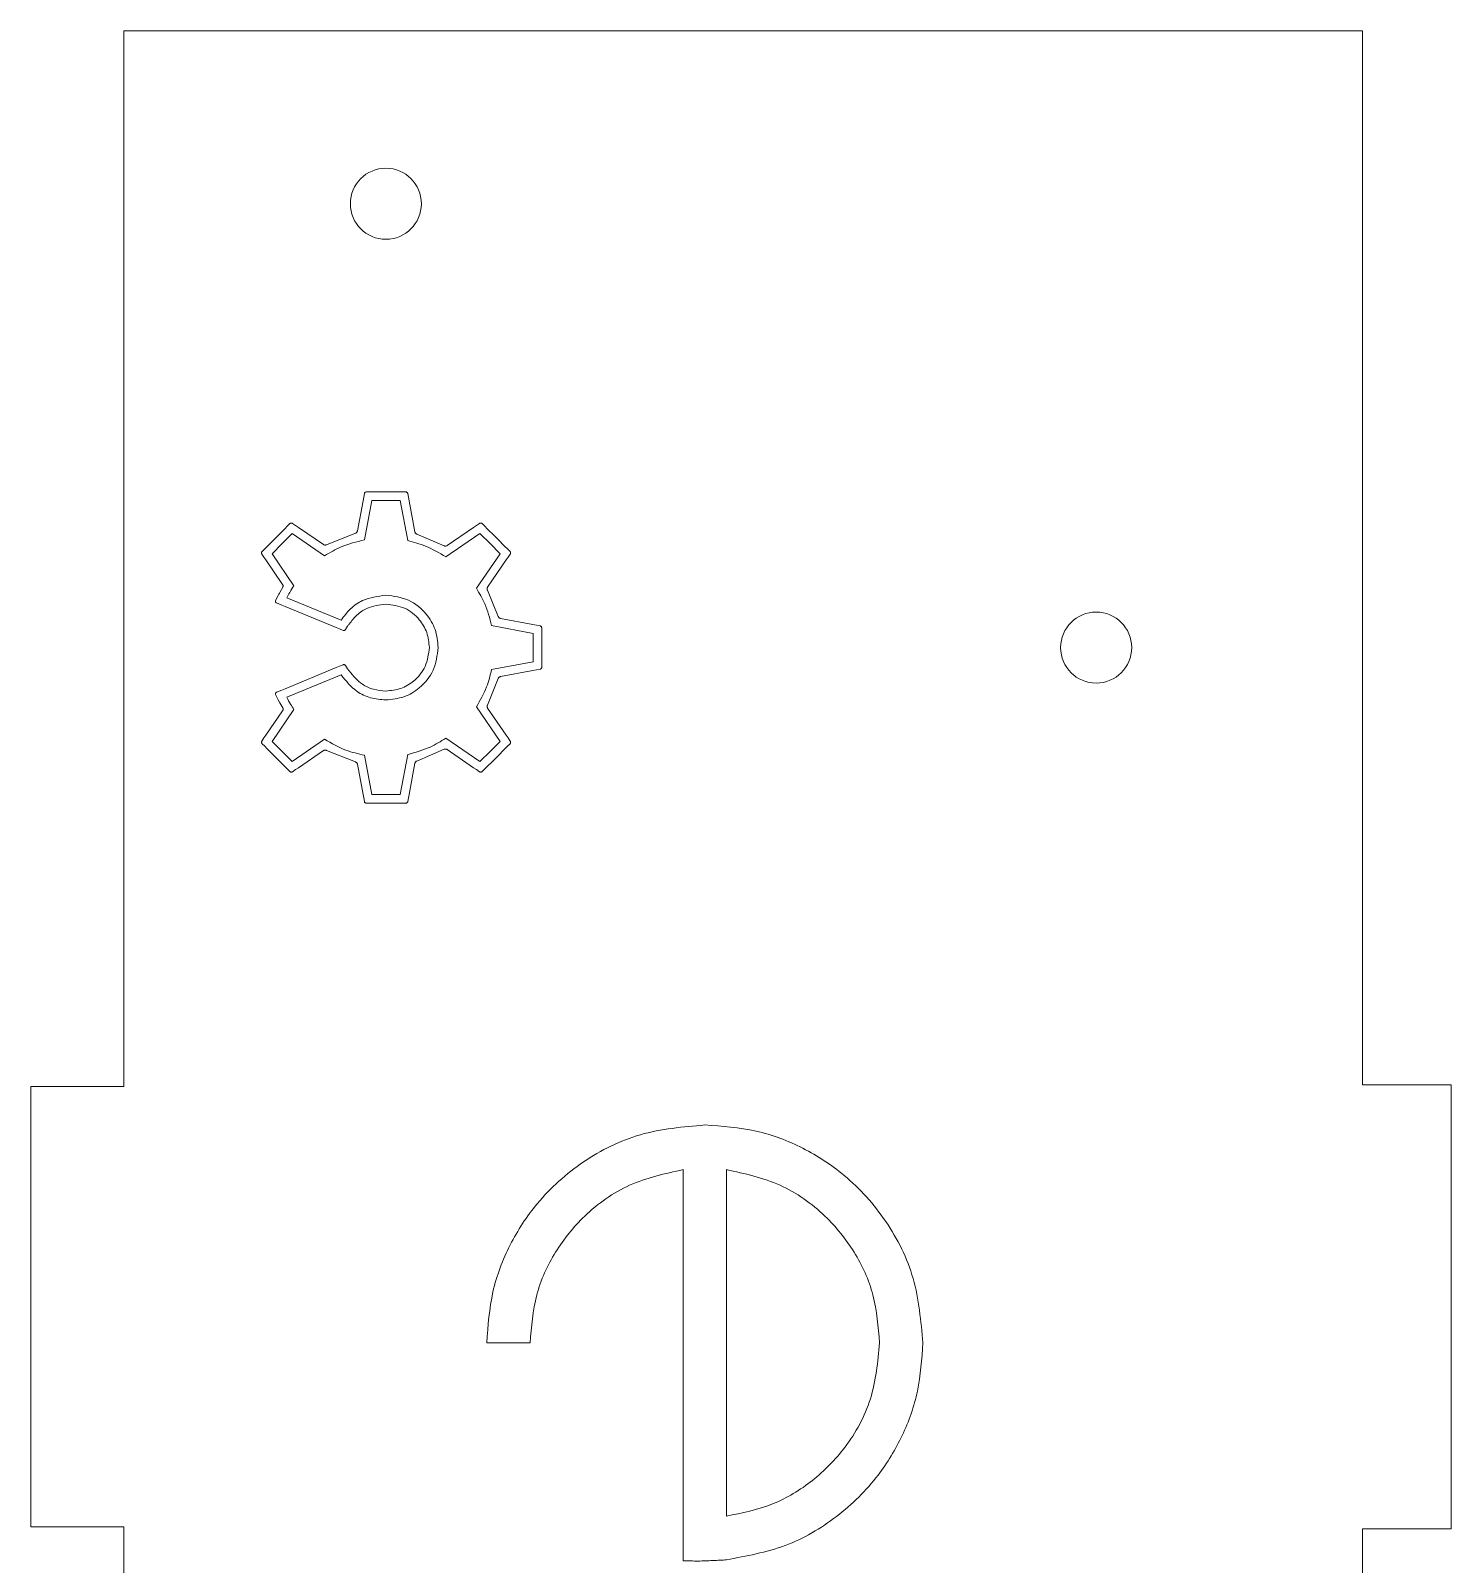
# Model space of a CAD drawing. Header units: millimetres. Extents: x 6 to 1202, y -202 to 956.
# Drawn here: x 641.6 to 721.6, y 277.4 to 363.8 of the extents above; entities that cross this region are included whole.
import ezdxf

# ---------------------------------------------------------------- set-up
doc = ezdxf.new("R2010")
doc.units = ezdxf.units.MM

msp = doc.modelspace()

# ---------------------------------------------------------------- linework, layer by layer
at = {"color": 7, "linetype": 'Continuous', "lineweight": 15}
for p, q in [((646.83, 363.803), (646.83, 304.319)), ((716.58, 363.803), (646.83, 363.803)), ((716.58, 363.803), (716.58, 304.419)), ((662.49, 337.819), (660.484, 337.819)), ((662.7, 337.819), (662.49, 337.819)), ((660.296, 337.326), (659.979, 335.624)), ((660.331, 337.517), (660.296, 337.326)), ((660.369, 337.723), (660.331, 337.517)), ((660.791, 337.333), (660.379, 335.12)), ((661.592, 337.333), (660.791, 337.333)), ((662.393, 337.333), (661.592, 337.333)), ((662.813, 335.078), (662.393, 337.333)), ((662.853, 337.518), (662.815, 337.723)), ((662.888, 337.326), (662.853, 337.518)), ((663.215, 335.571), (662.888, 337.326)), ((655.892, 335.749), (655.325, 335.183)), ((656.304, 335.475), (655.737, 334.908)), ((656.029, 335.887), (655.892, 335.749)), ((656.177, 336.035), (656.029, 335.887)), ((658.13, 334.221), (656.304, 335.475)), ((656.499, 335.93), (656.326, 336.049)), ((656.659, 335.82), (656.499, 335.93)), ((658.064, 334.856), (656.659, 335.82)), ((659.868, 335.499), (658.231, 334.844)), ((664.864, 334.784), (663.324, 335.444)), ((666.88, 335.474), (664.959, 334.156)), ((666.525, 335.82), (665.03, 334.794)), ((666.685, 335.93), (666.525, 335.82)), ((666.858, 336.048), (666.685, 335.93)), ((667.446, 334.908), (666.88, 335.474)), ((667.155, 335.886), (667.007, 336.035)), ((667.292, 335.749), (667.155, 335.886)), ((667.721, 335.32), (667.292, 335.749)), ((667.858, 335.183), (667.721, 335.32)), ((654.759, 334.616), (654.611, 334.468)), ((654.896, 334.754), (654.759, 334.616)), ((655.325, 335.183), (654.896, 334.754)), ((655.737, 334.908), (655.171, 334.342)), ((655.171, 334.342), (656.407, 332.54)), ((666.677, 332.395), (668.013, 334.341)), ((668.013, 334.341), (667.446, 334.908)), ((668.288, 334.754), (667.858, 335.183)), ((668.425, 334.616), (668.288, 334.754)), ((668.573, 334.468), (668.425, 334.616)), ((654.597, 334.32), (654.715, 334.147)), ((654.715, 334.147), (654.825, 333.987)), ((654.825, 333.987), (655.768, 332.612)), ((667.311, 332.46), (668.358, 333.987)), ((668.358, 333.987), (668.468, 334.147)), ((668.468, 334.147), (668.587, 334.319)), ((655.523, 331.991), (655.372, 331.696)), ((655.774, 332.449), (655.613, 332.163)), ((656, 331.857), (659.061, 330.59)), ((667.909, 330.8), (667.298, 332.292)), ((655.418, 331.572), (655.724, 331.445)), ((655.724, 331.445), (655.904, 331.371)), ((655.904, 331.371), (658.785, 330.178)), ((658.785, 330.178), (658.964, 330.104)), ((658.964, 330.104), (659.169, 330.02)), ((659.309, 330.065), (659.424, 330.254)), ((667.538, 330.289), (667.538, 330.288)), ((669.871, 329.855), (667.538, 330.289)), ((669.865, 330.35), (668.035, 330.69)), ((670.056, 330.314), (669.865, 330.35)), ((670.261, 330.276), (670.056, 330.314)), ((670.357, 327.946), (670.357, 330.161)), ((669.871, 328.252), (669.871, 329.855)), ((658.785, 327.929), (655.904, 326.736)), ((659.061, 327.517), (656, 326.25)), ((658.964, 328.003), (658.785, 327.929)), ((659.169, 328.087), (658.964, 328.003)), ((659.424, 327.853), (659.309, 328.042)), ((659.516, 327.734), (659.424, 327.853)), ((667.538, 327.818), (669.871, 328.252)), ((667.538, 327.818), (667.538, 327.818)), ((668.035, 327.417), (669.865, 327.757)), ((669.865, 327.757), (670.056, 327.792)), ((670.056, 327.792), (670.261, 327.831)), ((655.724, 326.662), (655.418, 326.535)), ((655.904, 326.736), (655.724, 326.662)), ((667.298, 325.814), (667.909, 327.307)), ((655.372, 326.411), (655.523, 326.116)), ((655.523, 326.116), (655.613, 325.944)), ((655.613, 325.944), (655.774, 325.658)), ((668.013, 323.765), (666.677, 325.712)), ((655.768, 325.495), (654.825, 324.12)), ((656.407, 325.567), (655.171, 323.765)), ((668.358, 324.12), (667.31, 325.647)), ((654.825, 324.12), (654.715, 323.96)), ((668.468, 323.96), (668.358, 324.12)), ((654.715, 323.96), (654.597, 323.787)), ((654.61, 323.639), (654.758, 323.491)), ((654.758, 323.491), (654.896, 323.353)), ((654.896, 323.353), (655.462, 322.787)), ((655.171, 323.765), (655.737, 323.199)), ((655.737, 323.199), (656.304, 322.632)), ((656.304, 322.632), (658.13, 323.885)), ((656.659, 322.287), (658.063, 323.251)), ((658.231, 323.263), (659.868, 322.608)), ((663.324, 322.663), (664.864, 323.323)), ((664.959, 323.951), (666.88, 322.632)), ((665.03, 323.313), (666.525, 322.287)), ((666.88, 322.632), (667.446, 323.199)), ((667.446, 323.199), (668.013, 323.765)), ((667.858, 322.924), (668.288, 323.353)), ((668.288, 323.353), (668.425, 323.491)), ((668.425, 323.491), (668.573, 323.639)), ((668.587, 323.787), (668.468, 323.96)), ((655.462, 322.787), (655.891, 322.358)), ((655.891, 322.358), (656.029, 322.22)), ((656.499, 322.177), (656.659, 322.287)), ((659.979, 322.483), (660.295, 320.781)), ((660.379, 322.987), (660.791, 320.774)), ((662.393, 320.774), (662.813, 323.029)), ((662.888, 320.78), (663.215, 322.536)), ((666.525, 322.287), (666.685, 322.177)), ((667.007, 322.072), (667.858, 322.924)), ((656.029, 322.22), (656.177, 322.072)), ((656.326, 322.058), (656.499, 322.177)), ((666.685, 322.177), (666.858, 322.058)), ((660.295, 320.781), (660.331, 320.59)), ((660.331, 320.59), (660.369, 320.384)), ((660.791, 320.774), (662.393, 320.774)), ((662.814, 320.384), (662.853, 320.589)), ((662.853, 320.589), (662.888, 320.78)), ((660.484, 320.288), (661.689, 320.288)), ((661.689, 320.288), (662.296, 320.288)), ((662.296, 320.288), (662.49, 320.288)), ((662.49, 320.288), (662.699, 320.288)), ((641.58, 304.319), (641.58, 279.519)), ((646.83, 304.319), (641.58, 304.319)), ((716.58, 304.419), (721.58, 304.419)), ((721.58, 304.419), (721.58, 279.419)), ((678.326, 299.647), (678.326, 277.61)), ((680.76, 299.647), (680.76, 280.122)), ((667.269, 289.885), (669.703, 289.885)), ((641.58, 279.519), (646.83, 279.519)), ((646.83, 279.519), (646.83, 254.319)), ((721.58, 279.419), (716.58, 279.419)), ((716.58, 279.419), (716.58, 254.419)), ((680.76, 277.667), (680.76, 277.671))]:
    msp.add_line(p, q, dxfattribs=at)
for centre in [(661.58, 354.053), (701.58, 329.053)]:
    msp.add_circle(centre, 2, dxfattribs=at)
for points, knots in [([(660.484, 337.819), (660.469, 337.817), (660.439, 337.813), (660.404, 337.788), (660.379, 337.757), (660.373, 337.735), (660.369, 337.723)], [0, 0, 0, 0, 0.278113, 0.559948, 0.781034, 1, 1, 1, 1]), ([(662.815, 337.723), (662.81, 337.738), (662.8, 337.767), (662.769, 337.796), (662.735, 337.815), (662.711, 337.818), (662.7, 337.819)], [0, 0, 0, 0, 0.27825, 0.559955, 0.780989, 1, 1, 1, 1]), ([(656.326, 336.049), (656.312, 336.056), (656.285, 336.069), (656.242, 336.068), (656.205, 336.057), (656.186, 336.042), (656.177, 336.035)], [0, 0, 0, 0, 0.277959, 0.559717, 0.781017, 1, 1, 1, 1]), ([(667.007, 336.035), (666.995, 336.044), (666.971, 336.062), (666.928, 336.069), (666.889, 336.065), (666.868, 336.054), (666.858, 336.048)], [0, 0, 0, 0, 0.278365, 0.560163, 0.781197, 1, 1, 1, 1]), ([(659.979, 335.624), (659.974, 335.609), (659.964, 335.577), (659.935, 335.542), (659.903, 335.514), (659.88, 335.504), (659.868, 335.499)], [0, 0, 0, 0, 0.271887, 0.562253, 0.788048, 1, 1, 1, 1]), ([(663.324, 335.444), (663.31, 335.451), (663.28, 335.465), (663.249, 335.499), (663.225, 335.535), (663.218, 335.559), (663.215, 335.571)], [0, 0, 0, 0, 0.2716514, 0.5623259, 0.7883843, 1, 1, 1, 1]), ([(654.611, 334.468), (654.601, 334.456), (654.583, 334.432), (654.576, 334.39), (654.58, 334.351), (654.591, 334.33), (654.597, 334.32)], [0, 0, 0, 0, 0.27778, 0.559864, 0.781133, 1, 1, 1, 1]), ([(658.231, 334.844), (658.216, 334.838), (658.185, 334.828), (658.138, 334.829), (658.097, 334.838), (658.074, 334.85), (658.064, 334.856)], [0, 0, 0, 0, 0.271536, 0.562318, 0.788418, 1, 1, 1, 1]), ([(660.379, 335.12), (659.931, 335.011), (659.137, 334.818), (658.435, 334.403), (658.13, 334.221)], [0, 0, 0, 0, 0.564167, 1, 1, 1, 1]), ([(664.959, 334.156), (664.584, 334.382), (663.91, 334.789), (663.15, 334.989), (662.813, 335.078)], [0, 0, 0, 0, 0.5557471, 1, 1, 1, 1]), ([(665.03, 334.794), (665.016, 334.787), (664.987, 334.772), (664.941, 334.767), (664.899, 334.77), (664.875, 334.779), (664.864, 334.784)], [0, 0, 0, 0, 0.272369, 0.562511, 0.788166, 1, 1, 1, 1]), ([(668.587, 334.319), (668.594, 334.333), (668.607, 334.36), (668.607, 334.403), (668.596, 334.441), (668.581, 334.459), (668.573, 334.468)], [0, 0, 0, 0, 0.278222, 0.559834, 0.781327, 1, 1, 1, 1]), ([(655.768, 332.612), (655.776, 332.598), (655.79, 332.57), (655.794, 332.524), (655.79, 332.483), (655.779, 332.46), (655.774, 332.449)], [0, 0, 0, 0, 0.272859, 0.562035, 0.787238, 1, 1, 1, 1]), ([(655.613, 332.163), (655.596, 332.131), (655.566, 332.074), (655.536, 332.016), (655.523, 331.991)], [0, 0, 0, 0, 0.5649599, 1, 1, 1, 1]), ([(656.407, 332.54), (656.325, 332.416), (656.179, 332.194), (656.055, 331.96), (656, 331.857)], [0, 0, 0, 0, 0.559181, 1, 1, 1, 1]), ([(659.061, 330.59), (659.225, 330.813), (659.553, 331.261), (660.4, 331.847), (661.129, 331.944), (661.58, 332.003)], [0, 0, 0, 0, 0.276113, 0.552899, 1, 1, 1, 1]), ([(661.58, 332.003), (662.019, 331.946), (662.884, 331.835), (663.843, 331.047), (664.425, 330.084), (664.494, 329.401), (664.53, 329.053)], [0, 0, 0, 0, 0.283696, 0.557904, 0.775025, 1, 1, 1, 1]), ([(667.538, 330.288), (667.429, 330.707), (667.236, 331.448), (666.847, 332.107), (666.677, 332.395)], [0, 0, 0, 0, 0.56375, 1, 1, 1, 1]), ([(667.298, 332.292), (667.293, 332.307), (667.282, 332.338), (667.284, 332.385), (667.292, 332.427), (667.305, 332.449), (667.311, 332.46)], [0, 0, 0, 0, 0.271703, 0.562333, 0.788485, 1, 1, 1, 1]), ([(655.372, 331.696), (655.367, 331.682), (655.358, 331.656), (655.367, 331.617), (655.388, 331.588), (655.408, 331.578), (655.418, 331.572)], [0, 0, 0, 0, 0.286459, 0.557333, 0.772518, 1, 1, 1, 1]), ([(659.516, 330.373), (659.652, 330.552), (659.926, 330.911), (660.62, 331.378), (661.213, 331.456), (661.579, 331.503)], [0, 0, 0, 0, 0.275985, 0.55279, 1, 1, 1, 1]), ([(661.579, 331.503), (661.944, 331.456), (662.662, 331.363), (663.459, 330.709), (663.942, 329.909), (664, 329.342), (664.029, 329.053)], [0, 0, 0, 0, 0.283711, 0.557918, 0.775028, 1, 1, 1, 1]), ([(659.169, 330.02), (659.183, 330.016), (659.212, 330.008), (659.254, 330.018), (659.288, 330.037), (659.302, 330.056), (659.309, 330.065)], [0, 0, 0, 0, 0.278858, 0.559593, 0.780262, 1, 1, 1, 1]), ([(659.424, 330.254), (659.439, 330.276), (659.467, 330.318), (659.5, 330.355), (659.516, 330.373)], [0, 0, 0, 0, 0.540308, 1, 1, 1, 1]), ([(668.035, 330.69), (668.02, 330.695), (667.989, 330.705), (667.953, 330.734), (667.924, 330.766), (667.914, 330.789), (667.909, 330.8)], [0, 0, 0, 0, 0.271747, 0.562117, 0.788059, 1, 1, 1, 1]), ([(670.357, 330.161), (670.355, 330.176), (670.351, 330.206), (670.326, 330.241), (670.296, 330.266), (670.273, 330.273), (670.261, 330.276)], [0, 0, 0, 0, 0.278157, 0.559992, 0.78111, 1, 1, 1, 1]), ([(664.029, 329.053), (663.982, 328.688), (663.889, 327.971), (663.235, 327.174), (662.435, 326.691), (661.868, 326.633), (661.579, 326.604)], [0, 0, 0, 0, 0.283704, 0.55791, 0.775021, 1, 1, 1, 1]), ([(664.53, 329.053), (664.473, 328.614), (664.361, 327.749), (663.573, 326.79), (662.61, 326.208), (661.927, 326.139), (661.58, 326.103)], [0, 0, 0, 0, 0.283676, 0.557904, 0.775022, 1, 1, 1, 1]), ([(661.58, 326.103), (661.29, 326.128), (660.721, 326.178), (659.787, 326.613), (659.335, 327.175), (659.061, 327.517)], [0, 0, 0, 0, 0.289086, 0.568261, 1, 1, 1, 1]), ([(659.309, 328.042), (659.3, 328.053), (659.281, 328.077), (659.241, 328.093), (659.203, 328.097), (659.18, 328.091), (659.169, 328.087)], [0, 0, 0, 0, 0.278828, 0.559716, 0.780381, 1, 1, 1, 1]), ([(661.579, 326.604), (661.344, 326.624), (660.881, 326.663), (660.119, 327.01), (659.743, 327.461), (659.516, 327.734)], [0, 0, 0, 0, 0.2891, 0.568334, 1, 1, 1, 1]), ([(666.677, 325.712), (666.889, 326.081), (667.272, 326.745), (667.456, 327.488), (667.538, 327.818)], [0, 0, 0, 0, 0.555699, 1, 1, 1, 1]), ([(670.261, 327.831), (670.276, 327.835), (670.305, 327.845), (670.334, 327.876), (670.353, 327.91), (670.356, 327.934), (670.357, 327.946)], [0, 0, 0, 0, 0.278365, 0.560188, 0.781312, 1, 1, 1, 1]), ([(667.909, 327.307), (667.916, 327.321), (667.93, 327.351), (667.963, 327.383), (667.999, 327.406), (668.023, 327.413), (668.035, 327.417)], [0, 0, 0, 0, 0.2721437, 0.5625378, 0.7884312, 1, 1, 1, 1]), ([(655.418, 326.535), (655.405, 326.528), (655.381, 326.514), (655.363, 326.478), (655.36, 326.442), (655.368, 326.422), (655.372, 326.411)], [0, 0, 0, 0, 0.285766, 0.556648, 0.772187, 1, 1, 1, 1]), ([(656, 326.25), (656.07, 326.119), (656.195, 325.885), (656.343, 325.664), (656.407, 325.567)], [0, 0, 0, 0, 0.560698, 1, 1, 1, 1]), ([(667.31, 325.647), (667.303, 325.661), (667.288, 325.69), (667.283, 325.736), (667.285, 325.779), (667.294, 325.803), (667.298, 325.814)], [0, 0, 0, 0, 0.271748, 0.562386, 0.788737, 1, 1, 1, 1]), ([(655.774, 325.658), (655.78, 325.644), (655.793, 325.614), (655.794, 325.569), (655.786, 325.527), (655.774, 325.505), (655.768, 325.495)], [0, 0, 0, 0, 0.272964, 0.562163, 0.786998, 1, 1, 1, 1]), ([(654.597, 323.787), (654.59, 323.774), (654.576, 323.747), (654.577, 323.704), (654.588, 323.666), (654.603, 323.648), (654.61, 323.639)], [0, 0, 0, 0, 0.278388, 0.560524, 0.781703, 1, 1, 1, 1]), ([(658.063, 323.251), (658.078, 323.258), (658.107, 323.274), (658.153, 323.279), (658.195, 323.277), (658.219, 323.268), (658.231, 323.263)], [0, 0, 0, 0, 0.271606, 0.562484, 0.788578, 1, 1, 1, 1]), ([(658.13, 323.885), (658.523, 323.659), (659.23, 323.251), (660.025, 323.068), (660.379, 322.987)], [0, 0, 0, 0, 0.555202, 1, 1, 1, 1]), ([(662.813, 323.029), (663.24, 323.147), (663.999, 323.356), (664.667, 323.77), (664.959, 323.951)], [0, 0, 0, 0, 0.56369, 1, 1, 1, 1]), ([(664.864, 323.323), (664.878, 323.329), (664.909, 323.34), (664.955, 323.339), (664.997, 323.331), (665.019, 323.319), (665.03, 323.313)], [0, 0, 0, 0, 0.271919, 0.561957, 0.787799, 1, 1, 1, 1]), ([(668.573, 323.639), (668.582, 323.651), (668.601, 323.675), (668.608, 323.717), (668.604, 323.756), (668.592, 323.777), (668.587, 323.787)], [0, 0, 0, 0, 0.277846, 0.559823, 0.780952, 1, 1, 1, 1]), ([(659.868, 322.608), (659.883, 322.601), (659.912, 322.588), (659.945, 322.555), (659.968, 322.52), (659.975, 322.495), (659.979, 322.483)], [0, 0, 0, 0, 0.272302, 0.562552, 0.788236, 1, 1, 1, 1]), ([(663.215, 322.536), (663.219, 322.551), (663.229, 322.583), (663.258, 322.619), (663.29, 322.648), (663.313, 322.658), (663.324, 322.663)], [0, 0, 0, 0, 0.271465, 0.5623141, 0.7884572, 1, 1, 1, 1]), ([(656.177, 322.072), (656.189, 322.063), (656.213, 322.045), (656.255, 322.038), (656.294, 322.041), (656.315, 322.053), (656.326, 322.058)], [0, 0, 0, 0, 0.277798, 0.559719, 0.781058, 1, 1, 1, 1]), ([(666.858, 322.058), (666.871, 322.052), (666.898, 322.038), (666.941, 322.039), (666.979, 322.05), (666.997, 322.065), (667.007, 322.072)], [0, 0, 0, 0, 0.277837, 0.559664, 0.781015, 1, 1, 1, 1]), ([(660.369, 320.384), (660.374, 320.369), (660.383, 320.341), (660.414, 320.311), (660.449, 320.292), (660.472, 320.29), (660.484, 320.288)], [0, 0, 0, 0, 0.278106, 0.559969, 0.781042, 1, 1, 1, 1]), ([(662.699, 320.288), (662.714, 320.29), (662.744, 320.294), (662.779, 320.319), (662.804, 320.349), (662.811, 320.372), (662.814, 320.384)], [0, 0, 0, 0, 0.2782708, 0.559867, 0.7810786, 1, 1, 1, 1]), ([(679.543, 302.159), (678.314, 302.053), (675.898, 301.844), (672.628, 300.214), (670.159, 298), (668.49, 295.443), (667.465, 292.765), (667.335, 290.855), (667.269, 289.885)], [0, 0, 0, 0, 0.1910271, 0.3756953, 0.5583809, 0.7025869, 0.8489509, 1, 1, 1, 1]), ([(691.818, 289.885), (691.712, 291.114), (691.503, 293.531), (689.873, 296.8), (687.659, 299.269), (685.102, 300.939), (682.424, 301.964), (680.513, 302.093), (679.543, 302.159)], [0, 0, 0, 0, 0.191019, 0.375684, 0.558368, 0.702574, 0.848943, 1, 1, 1, 1]), ([(669.703, 289.885), (669.776, 290.796), (669.919, 292.589), (671.042, 295.053), (672.796, 297.217), (675.253, 298.969), (677.294, 299.419), (678.326, 299.647)], [0, 0, 0, 0, 0.1921941, 0.3780804, 0.5616715, 0.7783133, 1, 1, 1, 1]), ([(689.383, 289.885), (689.311, 290.796), (689.168, 292.589), (688.044, 295.053), (686.29, 297.218), (683.833, 298.969), (681.792, 299.419), (680.76, 299.647)], [0, 0, 0, 0, 0.192185, 0.378064, 0.561652, 0.778298, 1, 1, 1, 1]), ([(680.76, 277.671), (681.884, 277.875), (684.105, 278.278), (687.042, 279.998), (689.251, 282.184), (690.737, 284.639), (691.645, 287.175), (691.76, 288.973), (691.818, 289.885)], [0, 0, 0, 0, 0.189039, 0.373436, 0.556564, 0.701341, 0.848377, 1, 1, 1, 1]), ([(680.76, 280.122), (681.64, 280.303), (683.379, 280.661), (685.672, 282.054), (687.62, 284.043), (689.085, 286.71), (689.283, 288.815), (689.383, 289.885)], [0, 0, 0, 0, 0.1888185, 0.3733552, 0.5567742, 0.7745805, 1, 1, 1, 1]), ([(678.326, 277.61), (678.606, 277.603), (679.162, 277.588), (679.717, 277.61), (679.992, 277.622)], [0, 0, 0, 0, 0.504699, 1, 1, 1, 1]), ([(679.992, 277.622), (680.063, 277.625), (680.19, 277.63), (680.316, 277.638), (680.372, 277.642)], [0, 0, 0, 0, 0.5611461, 1, 1, 1, 1]), ([(680.372, 277.642), (680.443, 277.646), (680.573, 277.653), (680.702, 277.662), (680.76, 277.667)], [0, 0, 0, 0, 0.552363, 1, 1, 1, 1])]:
    msp.add_open_spline(points, degree=3, knots=knots, dxfattribs=at)

doc.saveas('drawing.dxf')
